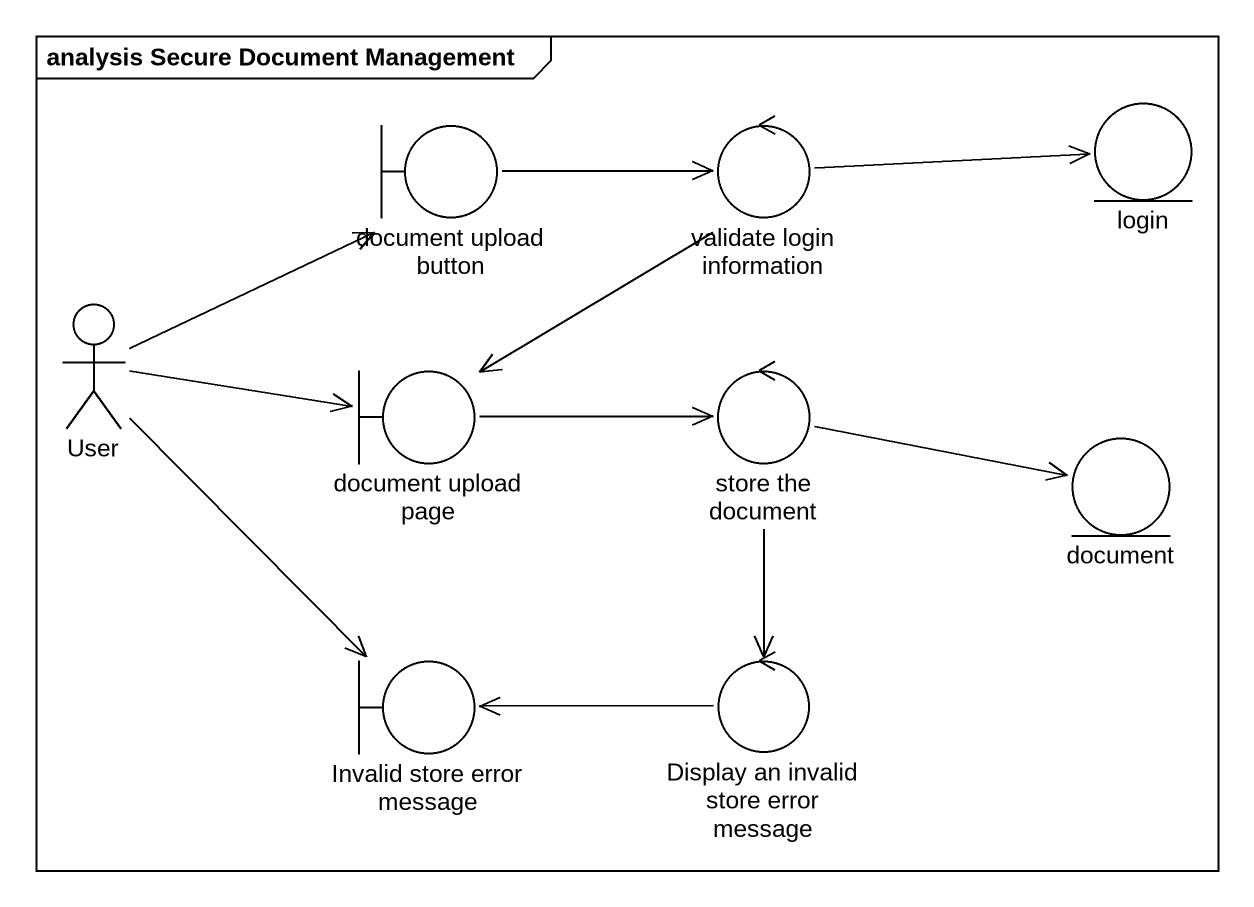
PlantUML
@startuml
mainframe analysis Secure Document Management
boundary "document upload button" as document_upload_button
control "validate login information" as validate_login_information
entity login
actor User
boundary "document upload page" as document_upload_page
control "store the document" as store_the_document
entity document
boundary "Invalid store error message" as Invalid_store_error_message
control "Display an invalid store error message" as Display_an_invalid_store
document_upload_button -right-> validate_login_information
validate_login_information -right-> login
validate_login_information --> document_upload_page
User -right-> document_upload_button
User -right-> document_upload_page
User --> Invalid_store_error_message
document_upload_page -right-> store_the_document
store_the_document -right-> document
store_the_document --> Display_an_invalid_store
Display_an_invalid_store -left-> Invalid_store_error_message
@enduml
